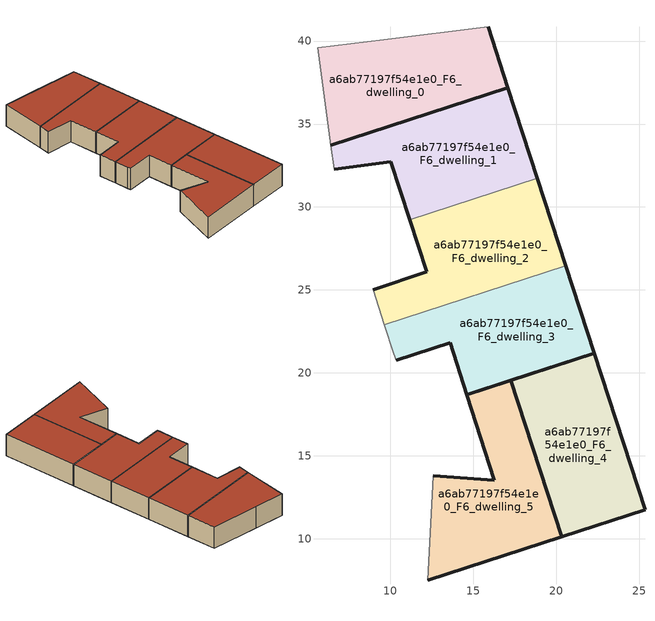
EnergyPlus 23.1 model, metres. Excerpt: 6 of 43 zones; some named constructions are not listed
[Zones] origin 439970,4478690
a6ab77197f54e1e0_F6_dwelling_0
 floor to a6ab77197f54e1e0_F5_dwelling_0 (EU_floor_Construction): 17.1,37.19 15.91,40.87 9.63,40.09 5.63,39.6 6.43,33.73 z18
 wall outside (EU_wall_Construction): 15.91,40.87 17.1,37.19 6.43,33.73 z18:21
 wall adiabatic (EU_wall_Construction): 6.43,33.73 5.63,39.6 9.63,40.09 15.91,40.87 z18:21
 roof outside (EU_roof_Construction): 15.91,40.87 17.1,37.19 6.43,33.73 5.63,39.6 9.63,40.09 z21
a6ab77197f54e1e0_F6_dwelling_1
 floor to a6ab77197f54e1e0_F5_dwelling_1 (EU_floor_Construction): 18.88,31.72 17.1,37.19 6.43,33.73 6.63,32.27 10.03,32.74 11.19,29.22 z18
 wall outside (EU_wall_Construction): 11.19,29.22 10.03,32.74 6.63,32.27 / 6.43,33.73 17.1,37.19 18.88,31.72 z18:21
 wall adiabatic (EU_wall_Construction): 6.63,32.27 6.43,33.73 z18:21
 wall to a6ab77197f54e1e0_F6_dwelling_2 (EU_wall_Construction): 18.88,31.72 11.19,29.22 z18:21
 roof outside (EU_roof_Construction): 17.1,37.19 18.88,31.72 11.19,29.22 10.03,32.74 6.63,32.27 6.43,33.73 z21
a6ab77197f54e1e0_F6_dwelling_2
 floor to a6ab77197f54e1e0_F5_dwelling_2 (EU_floor_Construction): 20.59,26.46 18.88,31.72 11.19,29.22 12.21,26.1 8.98,25.03 9.66,22.91 z18
 wall outside (EU_wall_Construction): 18.88,31.72 20.59,26.46 / 8.98,25.03 12.21,26.1 11.19,29.22 z18:21
 wall adiabatic (EU_wall_Construction): 9.66,22.91 8.98,25.03 z18:21
 wall to a6ab77197f54e1e0_F6_dwelling_3 (EU_wall_Construction): 20.59,26.46 9.66,22.91 z18:21
 roof outside (EU_roof_Construction): 18.88,31.72 20.59,26.46 9.66,22.91 8.98,25.03 12.21,26.1 11.19,29.22 z21
a6ab77197f54e1e0_F6_dwelling_3
 floor to a6ab77197f54e1e0_F5_dwelling_3 (EU_floor_Construction): 22.3,21.19 20.59,26.46 9.66,22.91 10.23,21.16 10.37,20.78 13.62,21.83 14.63,18.7 z18
 wall outside (EU_wall_Construction): 20.59,26.46 22.3,21.19 14.63,18.7 13.62,21.83 10.37,20.78 z18:21
 wall adiabatic (EU_wall_Construction): 10.37,20.78 10.23,21.16 9.66,22.91 z18:21
 roof outside (EU_roof_Construction): 20.59,26.46 22.3,21.19 14.63,18.7 13.62,21.83 10.37,20.78 10.23,21.16 9.66,22.91 z21
a6ab77197f54e1e0_F6_dwelling_4
 floor to a6ab77197f54e1e0_F5_dwelling_4 (EU_floor_Construction): 25.36,11.75 22.3,21.19 17.28,19.56 20.35,10.12 z18
 wall outside (EU_wall_Construction): 25.36,11.75 20.35,10.12 17.28,19.56 22.3,21.19 25.36,11.75 z18:21
 roof outside (EU_roof_Construction): 22.3,21.19 25.36,11.75 20.35,10.12 17.28,19.56 z21
a6ab77197f54e1e0_F6_dwelling_5
 floor to a6ab77197f54e1e0_F5_dwelling_5 (EU_floor_Construction): 20.35,10.12 17.28,19.56 14.63,18.7 16.29,13.55 12.59,13.82 12.28,7.5 z18
 wall outside (EU_wall_Construction): 12.59,13.82 16.29,13.55 14.63,18.7 17.28,19.56 20.35,10.12 12.28,7.5 z18:21
 wall adiabatic (EU_wall_Construction): 12.28,7.5 12.59,13.82 z18:21
 roof outside (EU_roof_Construction): 17.28,19.56 20.35,10.12 12.28,7.5 12.59,13.82 16.29,13.55 14.63,18.7 z21
[SCHEDULE:FILE] Column Number=1; Rows to Skip at Top=0; Number of Hours of Data=8760; Column Separator=Comma; Interpolate to Timestep=No; Minutes per Item=60; Adjust Schedule for Daylight Savings=Yes
Name | File
EU_Step8_GainSchedule_a6ab77197f54e1e0_F3_dwelling_4_f000 | ../../schedules/a6ab77197f54e1e0/a6ab77197f54e1e0_F3_dwelling_4_f000_gain.csv
EU_Step8_GainSchedule_a6ab77197f54e1e0_F3_dwelling_5_f000 | ../../schedules/a6ab77197f54e1e0/a6ab77197f54e1e0_F3_dwelling_5_f000_gain.csv
EU_Step8_GainSchedule_a6ab77197f54e1e0_F4_dwelling_0_f000 | ../../schedules/a6ab77197f54e1e0/a6ab77197f54e1e0_F4_dwelling_0_f000_gain.csv
EU_Step8_GainSchedule_a6ab77197f54e1e0_F4_dwelling_1_f000 | ../../schedules/a6ab77197f54e1e0/a6ab77197f54e1e0_F4_dwelling_1_f000_gain.csv
EU_Step8_GainSchedule_a6ab77197f54e1e0_F4_dwelling_2_f000 | ../../schedules/a6ab77197f54e1e0/a6ab77197f54e1e0_F4_dwelling_2_f000_gain.csv
EU_Step8_GainSchedule_a6ab77197f54e1e0_F4_dwelling_3_f000 | ../../schedules/a6ab77197f54e1e0/a6ab77197f54e1e0_F4_dwelling_3_f000_gain.csv
EU_Step8_GainSchedule_a6ab77197f54e1e0_F4_dwelling_4_f000 | ../../schedules/a6ab77197f54e1e0/a6ab77197f54e1e0_F4_dwelling_4_f000_gain.csv
EU_Step8_GainSchedule_a6ab77197f54e1e0_F4_dwelling_5_f000 | ../../schedules/a6ab77197f54e1e0/a6ab77197f54e1e0_F4_dwelling_5_f000_gain.csv
EU_Step8_GainSchedule_a6ab77197f54e1e0_F5_dwelling_0_f000 | ../../schedules/a6ab77197f54e1e0/a6ab77197f54e1e0_F5_dwelling_0_f000_gain.csv
EU_Step8_GainSchedule_a6ab77197f54e1e0_F5_dwelling_1_f000 | ../../schedules/a6ab77197f54e1e0/a6ab77197f54e1e0_F5_dwelling_1_f000_gain.csv
EU_Step8_GainSchedule_a6ab77197f54e1e0_F5_dwelling_2_f000 | ../../schedules/a6ab77197f54e1e0/a6ab77197f54e1e0_F5_dwelling_2_f000_gain.csv
EU_Step8_GainSchedule_a6ab77197f54e1e0_F5_dwelling_3_f000 | ../../schedules/a6ab77197f54e1e0/a6ab77197f54e1e0_F5_dwelling_3_f000_gain.csv
EU_Step8_GainSchedule_a6ab77197f54e1e0_F5_dwelling_4_f000 | ../../schedules/a6ab77197f54e1e0/a6ab77197f54e1e0_F5_dwelling_4_f000_gain.csv
EU_Step8_GainSchedule_a6ab77197f54e1e0_F5_dwelling_5_f000 | ../../schedules/a6ab77197f54e1e0/a6ab77197f54e1e0_F5_dwelling_5_f000_gain.csv
